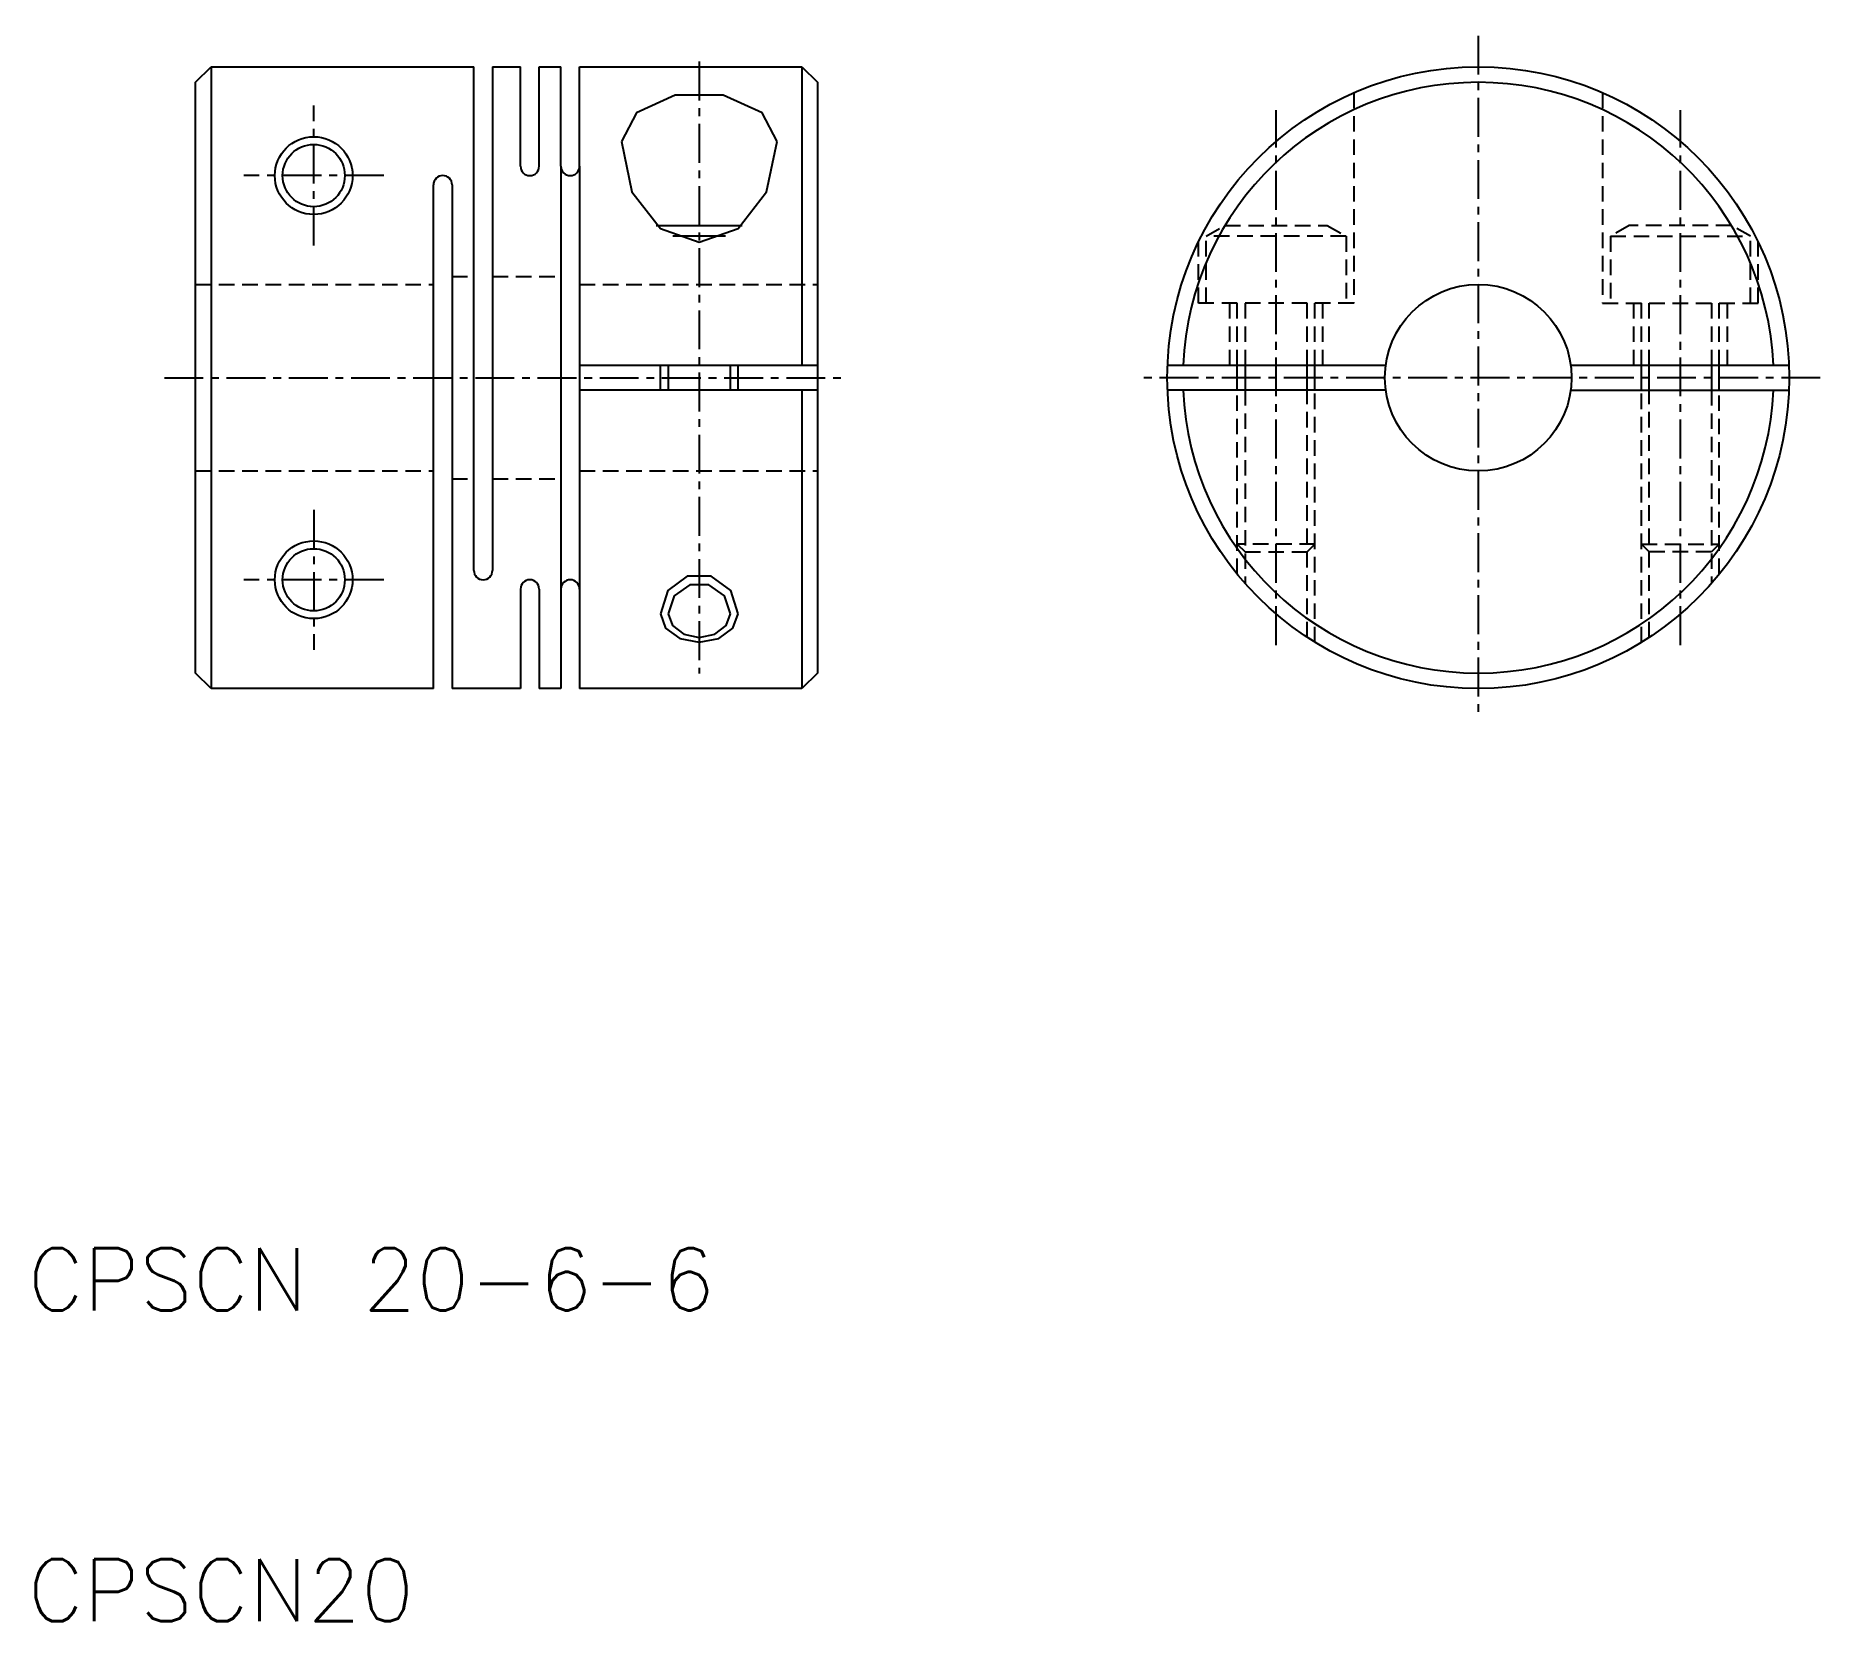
# Model space of a CAD drawing. Extents: x 44.9 to 102.2, y 10 to 61.
import ezdxf

# ---------------------------------------------------------------- set-up
doc = ezdxf.new("R2010")
doc.units = 0
doc.linetypes.add('CENTER', pattern=[2, 1.25, -0.25, 0.25, -0.25])
doc.linetypes.add('DASHED', pattern=[0.75, 0.5, -0.25])
doc.layers.get('0').update_dxf_attribs({"linetype": 'CONTINUOUS'})
doc.layers.add('CENTER', color=1, linetype='CENTER')
doc.styles.get("Standard").update_dxf_attribs({"font": 'txt.shx'})

msp = doc.modelspace()

# ---------------------------------------------------------------- linework, layer by layer
at = {"color": 7, "linetype": 'CONTINUOUS'}
for p, q in [((50, 59.5), (50.5, 60)), ((50.5, 60), (50.5, 40)), ((50.5, 60), (58.95, 60)), ((58.95, 43.8), (58.95, 60)), ((59.55, 60), (59.55, 43.8)), ((59.55, 60), (60.45, 60)), ((60.45, 56.8), (60.45, 60)), ((61.05, 56.8), (61.05, 60)), ((61.05, 60), (61.75, 60)), ((61.75, 56.8), (61.75, 60)), ((62.35, 56.8), (62.35, 60)), ((62.35, 60), (69.5, 60)), ((69.5, 60), (69.5, 50.4)), ((69.5, 60), (70, 59.5)), ((50, 40.5), (50, 59.5)), ((70, 59.5), (70, 40.5)), ((57.95, 56.5), (57.95, 56.5)), ((60.75, 56.5), (60.75, 56.5)), ((61.75, 56.8), (61.75, 40)), ((62.35, 56.8), (62.35, 40)), ((57.65, 40), (57.65, 56.2)), ((58.25, 56.2), (58.25, 40)), ((64.816879, 54.9), (67.583121, 54.9)), ((67.045834, 54.55), (65.354166, 54.55)), ((62.35, 50.4), (70, 50.4)), ((64.95, 49.6), (64.95, 50.4)), ((67.45, 49.6), (67.45, 50.4)), ((81.258003, 50.4), (88.276786, 50.4)), ((83.5, 49.6), (83.5, 50.4)), ((86, 49.6), (86, 50.4)), ((94.223214, 50.4), (101.241997, 50.4)), ((96.5, 49.6), (96.5, 50.4)), ((99, 49.6), (99, 50.4)), ((70, 49.6), (62.35, 49.6)), ((69.5, 49.6), (69.5, 40)), ((88.276786, 49.6), (81.258003, 49.6)), ((94.223214, 49.6), (101.241997, 49.6)), ((59.25, 43.5), (59.25, 43.5)), ((60.45, 43.2), (60.45, 40)), ((61.05, 43.2), (61.05, 40)), ((50.5, 40), (50, 40.5)), ((70, 40.5), (69.5, 40)), ((57.65, 40), (50.5, 40)), ((54.075, 40), (54.0751, 40)), ((55.8625, 40), (55.8625, 40.0001)), ((60.45, 40), (58.25, 40)), ((61.75, 40), (61.05, 40)), ((69.5, 40), (62.35, 40))]:
    msp.add_line(p, q, dxfattribs=at)
at = {"color": 3, "linetype": 'DASHED'}
for p, q in [((87.25, 59.165152), (87.25, 52.4)), ((95.25, 59.165152), (95.25, 52.4)), ((82.5, 54.55), (83.106218, 54.9)), ((87, 54.55), (82.5, 54.55)), ((82.5, 52.4), (82.5, 54.55)), ((83.106218, 54.9), (86.393782, 54.9)), ((86.393782, 54.9), (87, 54.55)), ((87, 54.55), (87, 52.4)), ((96.106218, 54.9), (95.5, 54.55)), ((95.5, 54.55), (100, 54.55)), ((95.5, 54.55), (95.5, 52.4)), ((99.393782, 54.9), (96.106218, 54.9)), ((100, 54.55), (99.393782, 54.9)), ((100, 52.4), (100, 54.55)), ((82.25, 52.4), (82.25, 54.358899)), ((100.25, 52.4), (100.25, 54.358899)), ((50, 53), (57.65, 53)), ((58.25, 53.25), (58.95, 53.25)), ((59.55, 53.25), (61.75, 53.25)), ((62.35, 53), (70, 53)), ((87.25, 52.4), (82.25, 52.4)), ((83.25, 52.4), (83.25, 50.4)), ((83.5, 50.4), (83.5, 52.4)), ((83.75, 52.4), (83.75, 50.4)), ((85.75, 50.4), (85.75, 52.4)), ((86, 50.4), (86, 52.4)), ((86.25, 50.4), (86.25, 52.4)), ((95.25, 52.4), (100.25, 52.4)), ((96.25, 50.4), (96.25, 52.4)), ((96.5, 50.4), (96.5, 52.4)), ((96.75, 50.4), (96.75, 52.4)), ((98.75, 52.4), (98.75, 50.4)), ((99, 50.4), (99, 52.4)), ((99.25, 52.4), (99.25, 50.4)), ((83.5, 43.680388), (83.5, 49.6)), ((83.75, 49.6), (83.75, 43.385622)), ((85.75, 41.648354), (85.75, 49.6)), ((86, 41.488978), (86, 49.6)), ((96.5, 41.488978), (96.5, 49.6)), ((96.75, 41.648354), (96.75, 49.6)), ((98.75, 49.6), (98.75, 43.385622)), ((99, 43.680388), (99, 49.6)), ((50, 47), (57.65, 47)), ((58.25, 46.75), (58.95, 46.75)), ((59.55, 46.75), (61.75, 46.75)), ((62.35, 47), (70, 47)), ((86, 44.65), (83.5, 44.65)), ((83.5, 44.65), (83.75, 44.4)), ((83.75, 44.4), (85.75, 44.4)), ((86, 44.65), (85.75, 44.4)), ((96.5, 44.65), (99, 44.65)), ((96.5, 44.65), (96.75, 44.4)), ((98.75, 44.4), (96.75, 44.4)), ((99, 44.65), (98.75, 44.4))]:
    msp.add_line(p, q, dxfattribs=at)
at = {"color": 3, "linetype": 'CONTINUOUS'}
for p, q in [((65.2, 50.4), (65.2, 49.6)), ((67.2, 49.6), (67.2, 50.4)), ((83.75, 50.4), (83.75, 49.6)), ((85.75, 49.6), (85.75, 50.4)), ((96.75, 49.6), (96.75, 50.4)), ((98.75, 50.4), (98.75, 49.6))]:
    msp.add_line(p, q, dxfattribs=at)
at = {"color": 7, "linetype": 'CONTINUOUS', "flags": 128}
for points in [[(68.7, 57.599342), (68.222542, 58.519702), (66.972542, 59.088516), (65.427457, 59.088516), (64.177457, 58.519702), (63.7, 57.599342)], [(63.700001, 57.599342), (64.034938, 55.979121), (64.950001, 54.793036), (66.2, 54.358899), (67.449999, 54.793036), (68.365062, 55.979121), (68.699999, 57.599342)], [(67.2, 42.400658), (67.009017, 42.979606), (66.509017, 43.337415), (65.890983, 43.337415), (65.390983, 42.979606), (65.2, 42.400658)], [(65.2, 42.400658), (65.333975, 42.024506), (65.7, 41.749144), (66.2, 41.648354), (66.7, 41.749144), (67.066025, 42.024506), (67.2, 42.400658)]]:
    msp.add_lwpolyline(points, dxfattribs=at)
at = {"color": 3, "linetype": 'CONTINUOUS', "flags": 128}
for points in [[(67.45, 42.400658), (67.211271, 43.152864), (66.586271, 43.617754), (65.813729, 43.617754), (65.188728, 43.152864), (64.95, 42.400658)], [(64.95, 42.400658), (65.117468, 41.944818), (65.575, 41.61112), (66.2, 41.488978), (66.825, 41.61112), (67.282532, 41.944818), (67.45, 42.400658)]]:
    msp.add_lwpolyline(points, dxfattribs=at)
at = {"color": 7, "linetype": 'CONTINUOUS'}
for centre, radius in [((91.25, 50), 10), ((53.8, 56.5), 1), ((91.25, 50), 3), ((53.8, 43.5), 1)]:
    msp.add_circle(centre, radius, dxfattribs=at)
at = {"color": 3, "linetype": 'CONTINUOUS'}
for centre in [(53.8, 56.5), (53.8, 43.5)]:
    msp.add_circle(centre, 1.25, dxfattribs=at)
at = {"color": 7, "linetype": 'CONTINUOUS'}
for centre, radius, start, end in [((91.25, 50), 9.5, 2.413167, 177.586833), ((57.95, 56.2), 0.3, 90, 180), ((57.95, 56.2), 0.3, 0, 90), ((60.75, 56.8), 0.3, 180, 270), ((60.75, 56.8), 0.3, 270, 0), ((62.05, 56.8), 0.3, 180, 270), ((62.05, 56.8), 0.3, 270, 0), ((91.25, 50), 9.5, 182.413167, 357.586833), ((59.25, 43.8), 0.3, 180, 270), ((59.25, 43.8), 0.3, 270, 0), ((60.75, 43.2), 0.3, 90, 180), ((60.75, 43.2), 0.3, 0, 90), ((62.05, 43.2), 0.3, 90, 180), ((62.05, 43.2), 0.3, 0, 90)]:
    msp.add_arc(centre, radius, start, end, dxfattribs=at)
at = {"layer": 'CENTER', "color": 1, "linetype": 'CENTER'}
for p, q in [((91.25, 61), (91.25, 39)), ((66.2, 60.165152), (66.2, 40.488978)), ((53.8, 54.25), (53.8, 58.75)), ((84.75, 41.400658), (84.75, 58.599342)), ((97.75, 41.400658), (97.75, 58.599342)), ((56.05, 56.5), (51.55, 56.5)), ((49, 50), (71, 50)), ((102.25, 50), (80.25, 50)), ((53.8, 45.75), (53.8, 41.25)), ((56.05, 43.5), (51.55, 43.5))]:
    msp.add_line(p, q, dxfattribs=at)

# ---------------------------------------------------------------- texts
at = {"color": 7, "linetype": 'CONTINUOUS'}
for s, p in [('CPSCN 20-6-6', (44.602317, 20)), ('CPSCN20', (44.602317, 10))]:
    msp.add_text(s, height=2, dxfattribs=at).set_placement(p)

doc.saveas('drawing.dxf')
